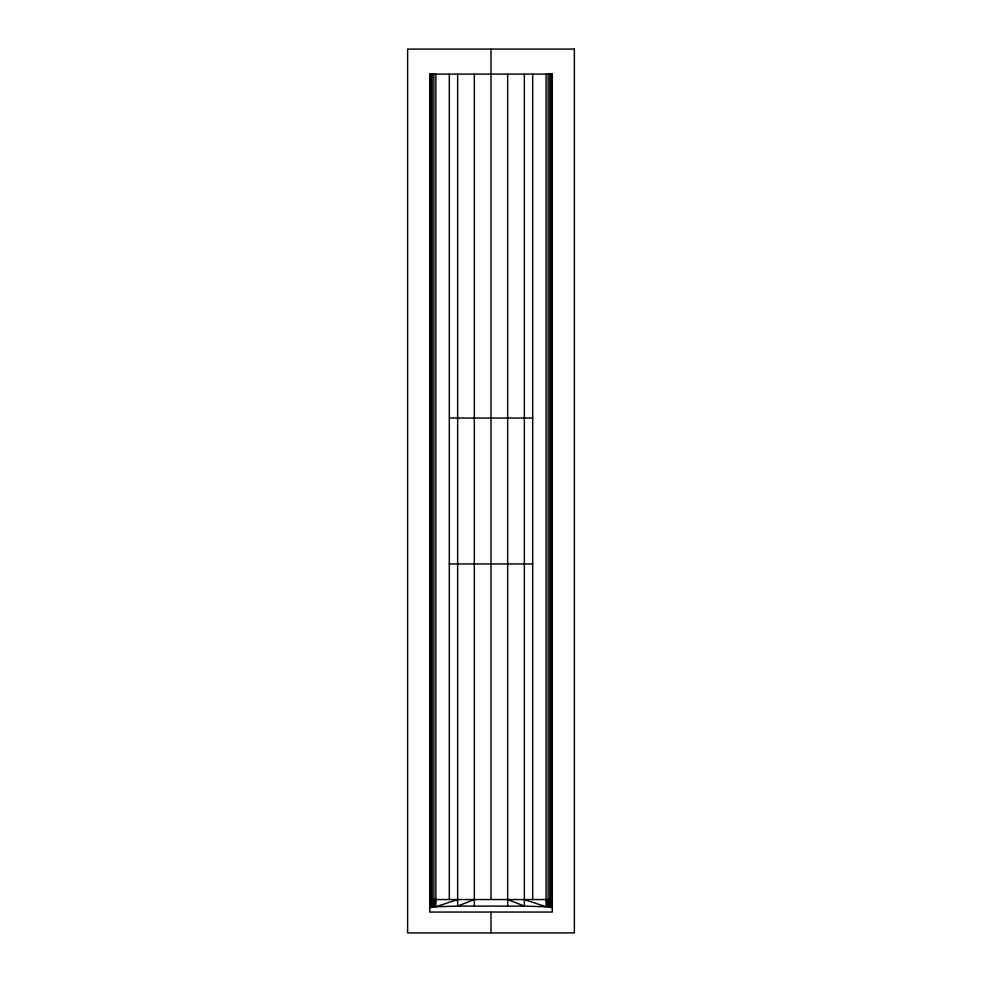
<?xml version="1.0" encoding="UTF-8"?>
<svg xmlns="http://www.w3.org/2000/svg" width="982" height="982" viewBox="0 0 982 982"><rect width="100%" height="100%" fill="white"/><g stroke="black" fill="none" stroke-linecap="round" stroke-linejoin="round"><path stroke-width="1.47" d="M429.723 907.712L430.84 899.549M432.154 899.549L430.84 907.208L430.006 907.454L429.723 899.549L552.277 899.549M433.884 899.549L432.154 907L430.84 907.208L430.84 74.116M435.898 899.549L433.884 906.84L432.154 907L432.154 74.116M474.331 899.549L457.649 906.091L433.884 906.84L433.884 74.116M457.649 899.549L435.898 906.742L435.898 74.116M551.994 899.549L552.277 907.712L548.116 906.84L524.351 906.091L457.649 906.091L457.649 74.116M449.314 418.05L532.686 418.05M449.314 563.95L532.686 563.95M524.351 899.549L546.102 906.742L546.102 74.116M507.669 899.549L524.351 906.091L524.351 74.116M546.102 899.549L548.116 906.84L548.116 74.116M548.116 899.549L549.846 907L549.846 74.116M549.846 899.549L551.16 907.208L551.16 74.116M551.16 899.549L551.994 907.454L551.994 74.116M532.686 74.116L532.686 899.549M507.669 74.116L507.669 905.797M491 49.1L491 899.549M491 912.303L491 932.9M474.331 74.116L474.331 905.797M449.314 74.116L449.314 899.549M430.006 74.116L430.006 907.454M574.372 49.1L407.628 49.1L407.628 932.9L574.372 932.9L574.372 49.1M552.277 74.116L429.723 74.116L429.723 912.057L552.277 912.057L552.277 74.116"/></g></svg>
